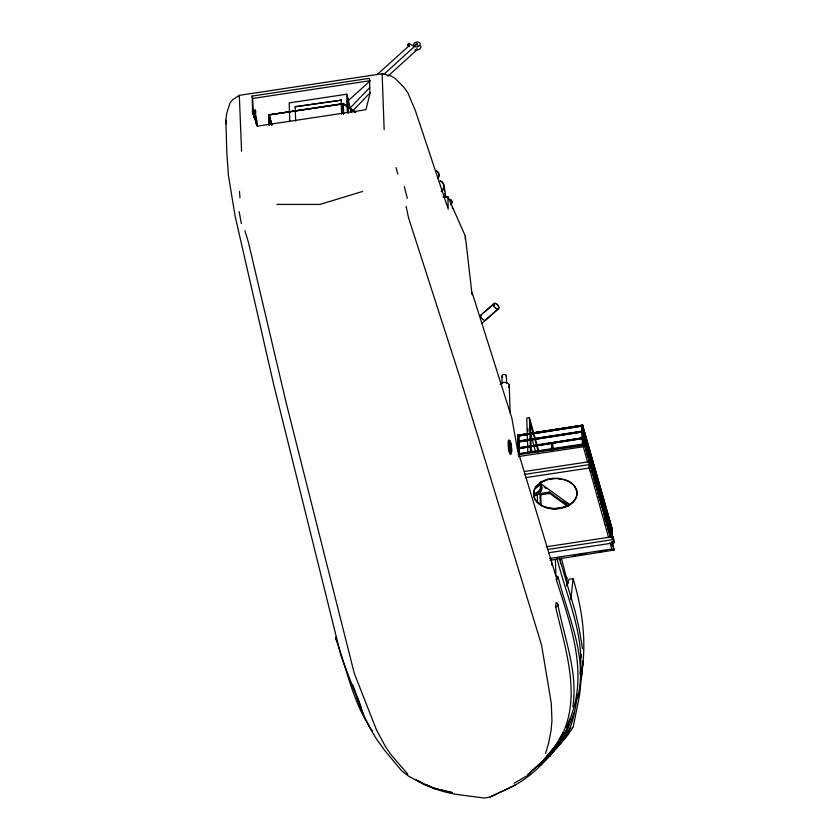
<?xml version="1.0" encoding="UTF-8"?>
<svg xmlns="http://www.w3.org/2000/svg" width="840" height="840" viewBox="0 0 840 840"><rect width="100%" height="100%" fill="white"/><g stroke="black" fill="none" stroke-linecap="round" stroke-linejoin="round"><path stroke-width="1.26" d="M472.101 294.819L465.318 236.093L447.825 196.581L443.069 196.991M555.712 607.204L556.038 602.522L557.424 603.509A3.297 2.341 -13.5 0 1 557.141 606.175L555.712 607.204C565.593 650.759 584.294 702.755 556.7 744.103M354.963 112.214L343.266 103.961L269.042 114.87L343.151 103.551L354.858 111.909M581.458 677.953L583.013 661.133L579.611 694.9L573.216 726.925M580.062 674.258C584.861 634.357 566.275 596.232 556.994 558.422M440.192 181.094C443.835 182.217 444.791 187.026 442.596 189.903M440.296 180.852C445.011 182.27 445.179 189.189 441.157 191.552M572.827 706.818C578.203 671.937 564.218 638.043 557.812 604.327M570.832 599.697L573.101 578.728L569.184 579.149L566.779 585.239M581.48 674.604L580.766 679.686M581.742 672.115C586.782 640.773 582.204 608.885 573.101 578.728M577.479 696.465L577.773 693.987M441.588 789.999L452.34 792.624L434.816 788.707L424.41 784.78L408.639 776.181L401.594 770.711L384.72 750.446L376.877 739.61L370.692 729.32L362.859 713.307L341.114 656.198L273.777 384.856L235.074 215.975L228.428 175.445L226.853 153.227L225.845 120.225L226.695 113.389L230.013 103.005L232.585 99.823L239.305 95.351L382.137 73.731L390.695 75.883L394.758 78.067L403.368 86.646L407.788 92.673L415.37 110.639L448.214 209.097L447.825 196.581L444.077 197.159M581.889 425.555L611.657 529.473L612.098 528.938L582.341 425.24L582.529 445.977L583.496 445.83L582.529 445.977M611.95 528.98L608.002 529.19M590.625 466.704L590.216 463.617L590.331 466.757M596.915 489.731L597.702 489.594L597.597 490.151M605.451 520.789L605.105 517.115L605.63 521.43M577.678 697.694C588.053 656.659 567.651 616.172 558.18 577.196L556.332 575.568L556.395 579.904C571.662 628.026 590.635 678.489 566.38 726.999M551.786 442.869C553.749 442.239 550.063 445.736 551.964 449.484M577.227 697.725C573.93 714.557 572.114 733.362 558.232 745.3M518.711 436.044L518.322 435.393L582.12 425.407L611.657 529.473M545.559 753.28L548.499 743.568L551.145 730.139L551.943 720.678L551.282 703.227L541.548 644.994L459.438 375.889L408.513 217.739L406.088 206.315M559.104 743.6L566.055 730.863L569.898 719.229M271.866 125.276L268.989 114.713L271.709 123.9M574.214 712.551C568.281 726.915 564.301 743.253 551.397 753.27L551.019 753.543M518.427 441.21L583.002 431.351L582.614 432.022L518.448 441.924L518.375 441.084L582.477 431.056L582.089 431.718L611.373 535.238L612.287 534.881L611.373 535.238M538.587 766.101C551.019 757.544 559.157 744.009 566.055 730.863M518.731 448.382L582.803 438.05L582.813 438.627L582.687 437.661L603.813 512.274M558.81 744.082L565.772 731.472M557.697 741.741C545.517 765.051 524.37 782.817 499.905 792.288C494.687 795.039 489.447 797.885 483.399 798C467.019 795.26 449.831 795.071 434.427 788.246L439.205 789.411M558.999 739.557L563.546 731.913M582.572 445.767L582.12 425.407L582.771 445.62M581.9 425.775L582.824 425.156L517.797 435.204L518.269 451.742M608.716 529.357L611.279 528.958L611.195 529.683M437.546 178.437C439.887 176.022 438.974 171.507 435.519 170.772M437.776 178.542C440.233 176.022 439.257 171.308 435.635 170.552M566.905 733.656L570.822 727.534M572.912 727.398L567.998 734.905L560.028 744.293L557.875 745.51M557.865 743.001L543.039 760.799L527.846 774.627L543.039 760.799L557.865 743.001L550.547 753.743L556.017 745.175L552.909 749.038M540.76 765.387L547.649 756.084M518.186 435.855L582.813 425.407L517.755 435.341L582.824 425.156L583.422 444.759M587.759 456.173L582.74 437.787L582.299 438.322L583.023 437.808L518.585 447.689L518.658 448.529L582.845 438.564M349.776 108.423L369.737 87.539M351.792 111.888L370.062 92.831M564.69 736.501L566.255 734.675M566.559 578.529L561.341 557.855M566.716 584.619L568.449 582.834M409.71 46.599L407.999 45.633L407.673 44.552L408.954 43.397L413.91 46.19L416.567 43.48L417.365 43.859L383.87 74.361M415.128 50.589L416.903 48.783M417.701 49.161L387.986 76.157M553.78 478.391L547.554 479.252L541.097 482.066L536.361 486.707M450.534 204.561C452.812 203.311 451.962 199.164 449.18 199.521M450.639 204.708C453.106 203.364 452.161 198.922 449.159 199.343M347.151 101.609L370.188 80.85M376.94 74.76L409.385 45.518L407.673 44.552M566.412 578.561L566.905 577.847L565.866 577.259M484.05 312.564L494.161 303.649M485.499 320.008L498.372 308.669A3.276 1.785 48.7 0 0 496.451 303.975A3.276 1.785 48.7 0 0 493.973 305.834A3.276 1.785 48.7 0 0 498.372 308.669M479.651 316.113L494.036 303.492M482.192 323.137L498.498 308.826A3.476 1.901 48.7 0 0 496.471 303.839A3.476 1.901 48.7 0 0 493.826 305.812A3.476 1.901 48.7 0 0 498.498 308.826M518.606 453.894L517.797 435.204L518.606 453.894L519.173 453.936M552.248 450.408C553.55 452.687 551.303 444.286 551.996 442.712M556.395 579.904L557.75 578.981L558.18 577.196M514.111 783.269L530.492 773.703M547.554 479.252L541.097 482.066M490.361 796.95L516.075 784.518M569.562 504.998L563.083 507.329L555.376 508.893L548.258 508.221M582.834 442.459L582.299 426.038L518.753 435.907L519.278 454.335M362.576 191.457L319.967 204.424L276.917 204.424M252.746 114.041L252.137 96.075L369.474 78.32L369.957 93.765L365.935 109.736L257.586 126.136L252.62 111.531M257.334 126.126L253.197 113.936L252.703 98.48L370.23 80.692M573.143 555.986L575.704 555.576M578.267 555.167L580.828 554.757M583.391 554.348L585.952 553.938M598.763 551.891L601.325 551.492M603.887 551.082L606.449 550.673M550.095 560.249L614.155 550.032L612.024 541.863M518.49 436.023L582.299 426.038M582.456 431.319L518.49 441.483M518.448 441.924L582.635 431.75M518.658 448.529L582.834 438.354M608.118 529.589L610.68 529.19M608.538 529.694L611.079 529.294L611.163 531.793M608.454 529.977L611.457 529.589M348.254 113.411L347.76 97.808L346.762 94.206L289.191 102.921L289.758 121.128M253.984 110.386L255.339 110.177L255.591 111.248L254.247 111.458L253.984 110.534L255.339 110.323L255.486 111.206M347.76 97.808L351.131 111.783M295.134 106.743L341.219 100.18L295.134 106.743L295.68 121.055M269.042 114.87L343.193 103.698L343.675 114.104M253.523 117.38L255.906 117.023L257.04 121.107L257.197 126M538.608 450.713L529.431 417.743L526.764 418.142L527.856 452.739M518.5 453.747L581.942 444.15M537.758 451.584L540.299 451.195M518.585 456.54L583.327 446.744L587.538 461.895M524.307 471.524L588.63 461.79L589.627 467.964L525.305 477.697M524.402 474.443L588.714 464.709M550.022 478.874L553.728 478.317M568.386 505.901L549.444 492.114L540.183 493.521L540.54 494.834L549.812 493.427L567.703 506.447M546.158 546.788L613.053 536.666L613.956 539.921L614.05 542.84L548.447 552.773M547.544 549.518L613.148 539.585L614.05 542.84M549.644 558.442L611.793 549.034L610.04 542.724M519.33 453.957L584.945 444.549L610.617 536.802M518.059 454.724L584.966 445.137L610.638 537.39M561.215 478.81L554.957 478.128M565.688 577.29L566.905 577.847L567.178 586.509M557.434 478.37L561.162 478.716M563.504 479.252L568.995 481.288M426.552 784.97L434.816 788.707L426.72 784.896M420.935 782.166L416.304 779.982L425.376 784.434M355.824 112.392L342.993 103.383L343.361 113.894M569.982 504.735L539.847 482.969L540.215 484.281M563.986 501.459L567.168 503.748M533.694 452.183L530.67 449.988L530.744 452.33M544.247 487.2L546.273 488.659M569.982 482.066L572.943 484.407M612.098 528.938L582.341 425.24M407.799 774.134L390.779 754.415L385.067 745.941L376.415 729.698L354.27 673.344L286.01 402.139L248.335 241.983L244.923 230.716M343.361 104.066L342.993 103.383L343.581 114.114M452.13 207.69L452.666 208.362M268.905 114.975L269.577 125.255M372.519 731.241C353.105 703.868 347.245 669.837 335.79 638.904M574.476 486.161L576.65 490.539M352.758 684.821L360.875 706.534M582.477 431.056L611.751 534.996M611.688 534.734L611.657 535.164M357.305 698.45L362.859 713.307L357.777 698.439M472.132 292.614L511.844 418.089L517.335 449.001L555.923 576.208L555.387 559.388M559.314 557.823L575.117 611.205L579.033 628.047L582.529 648.627M582.635 425.261L612.108 529.158M582.645 425.838L611.94 529.357M582.078 425.922L611.363 529.452M582.813 431.204L612.297 535.101M582.834 431.781L612.119 535.301M582.55 431.886L582.529 431.183L611.835 535.416M582.267 431.865L611.551 535.395M583.023 437.808L611.425 537.705M583.044 438.386L610.9 536.855M604.527 514.805L610.953 537.527M588.473 458.693L589.544 462.483M590.258 465.003L610.617 536.97M582.477 438.469L584.262 444.78M586.74 453.044L587.811 456.834M591.738 470.726L592.809 474.516M594.258 480.134L595.329 483.924M596.033 485.877L597.103 489.657M598.542 495.285L599.613 499.076M601.03 503.548L602.101 507.339M604.264 515.487L610.333 536.949M582.299 438.322L584.083 444.633M612.045 542.451L614.155 550.032M588.945 466.945L608.633 537.674M538.335 451.763L530.376 423.171L531.226 450.303M549.444 492.114L549.812 493.427M530.481 433.514L535.322 450.923M417.365 43.859L417.974 46.063M408.954 43.397L409.259 44.499M271.793 124.814L268.989 114.713L269.231 125.192M254.321 111.384L254.09 110.576L254.279 116.613M252.515 110.607L252.767 111.531M252.662 111.636L252.441 110.828L252.515 113.242M404.344 186.627L407.316 198.345M396.155 167.633L397.677 173.922M252.137 96.075L252.703 98.48M573.93 485.184L576.629 490.067A21.714 15.162 -1.8 0 1 563.083 507.329L555.681 508.452A21.714 15.162 -1.8 0 1 536.351 486.234M239.159 211.628L241.311 223.472M444.098 185.692L445.882 197.138M225.845 120.225L226.37 123.963M443.804 185.734L444.507 190.89M444.864 193.463L445.211 196.046M605.525 517.377L605.871 521.042M605.377 517.198L605.84 521.262M597.849 489.773L598.154 493.657M597.702 489.594L598.049 493.259M597.419 489.51L597.944 493.826M590.635 463.869L591.066 468.983M590.489 463.691L590.72 466.137M239.484 191.352L239.999 197.788M241.573 151.242L239.305 95.351M581.227 654.675L581.332 657.153M384.163 129.654L382.137 73.731M552.562 442.754L552.825 450.45M552.468 443.279L552.688 449.694M552.29 442.669L552.552 450.366M552.163 443.32L552.384 449.736M611.993 528.707L612.287 537.747M612.402 541.632L612.454 544.436M612.139 537.611L611.846 528.591L611.867 537.621M612.161 542.083L612.381 545.339M612.024 542.735L612.108 545.286M611.583 533.379L611.709 537.169M611.279 528.958L611.573 537.8M611.163 533.316L611.289 537.054M583.307 444.37L582.687 425.05L583.075 445.568M613.053 536.666L613.148 539.585M589.533 465.045L589.627 467.964M584.945 444.549L584.966 445.137M560.343 558.684L560.49 563.64M551.46 559.892L551.628 565.1M540.361 481.992L540.446 484.575M540.771 494.907L541.097 505.25M539.9 491.778L540.309 504.693M537.274 493.49L537.558 502.541M529.431 417.743L530.513 452.34M527.877 428.736L527.951 431.33M518.606 435.656L519.067 454.493M518.322 435.393L518.899 453.852M518.259 438.344L518.774 454.534M509.24 385.088L510.111 412.755M506.373 375.69L506.604 383.03M501.911 376.362L502.142 383.712M347.34 100.464L347.666 110.764M346.762 94.206L347.33 112.413M341.103 99.782L341.659 114.093M269.209 114.776L269.388 125.349M255.906 117.023L256.137 124.373M255.675 117.233L255.591 111.101L254.237 111.311L254.468 116.204M255.339 110.177L255.497 117.642M465.318 236.093L465.318 239.516M420.556 45.727A3.465 2.447 -15.6 0 1 419.58 49.077A3.465 2.447 -15.6 0 1 415.096 49.361M414.309 46.547A3.465 2.447 -15.6 0 1 415.527 42.389A3.465 2.447 -15.6 0 1 420.2 44.005A3.465 2.447 -15.6 0 1 415.674 47.019M537.768 484.964A9.555 6.741 -15.6 0 1 535.322 486.864M539.731 484.05A9.555 6.741 -15.6 0 1 535.71 488.261M540.971 484.365A9.555 6.741 -15.6 0 1 534.062 494.529M541.359 485.762A9.555 6.741 -15.6 0 1 534.45 495.925M539.962 484.785A8.463 5.975 -15.6 0 1 533.851 493.784M511.256 450.041A7.287 1.334 83.4 0 1 509.828 453.673A7.287 1.334 83.4 0 1 508.127 443.594A7.287 1.334 83.4 0 1 509.754 441.137M510.29 442.848A7.287 1.334 83.4 0 1 510.752 445.084M508.546 443.216A5.827 1.071 83.4 0 1 510.374 444.266A5.827 1.071 83.4 0 1 510.657 452.812A5.827 1.071 83.4 0 1 508.673 446.87M508.589 442.522A5.827 1.071 83.4 0 1 509.649 447.689A5.827 1.071 83.4 0 1 509.607 452.54M336.409 639.597A3.297 2.321 -17.6 0 1 335.958 637.035M485.835 319.557A3.276 1.785 48.7 0 1 481.961 318.581A3.276 1.785 48.7 0 1 481.834 314.78M500.178 384.227A4.883 3.413 -1.8 0 1 506.825 382.798A4.883 3.413 -1.8 0 1 508.715 387.408M502.709 377.286A2.268 1.586 -1.8 0 1 502.299 375.133A2.268 1.586 -1.8 0 1 505.355 374.671A2.268 1.586 -1.8 0 1 506.132 376.761M590.404 471.177L591.328 471.209L590.404 471.177M597.618 497.081L598.542 497.112L597.618 497.081M605.294 524.685L606.228 524.716L605.294 524.685M611.73 549.318L612.623 549.591L611.73 549.318M580.871 554.159L581.805 554.222L580.871 554.159M553.707 750.803L549.591 756.431L553.707 750.803M582.666 437.934L518.595 448.256L582.666 437.934M541.663 505.764A21.714 15.162 -1.8 0 0 576.775 495.81A21.714 15.162 -1.8 0 0 547.575 479.735A21.714 15.162 -1.8 0 0 541.663 505.764M508.851 442.638A6.583 1.208 83.4 0 0 510.678 453.485A6.583 1.208 83.4 0 0 511.193 445.221A6.583 1.208 83.4 0 0 508.851 442.638M508.914 442.838A6.279 1.155 83.4 0 0 510.657 453.191A6.279 1.155 83.4 0 0 511.14 445.305A6.279 1.155 83.4 0 0 508.914 442.838"/></g></svg>
